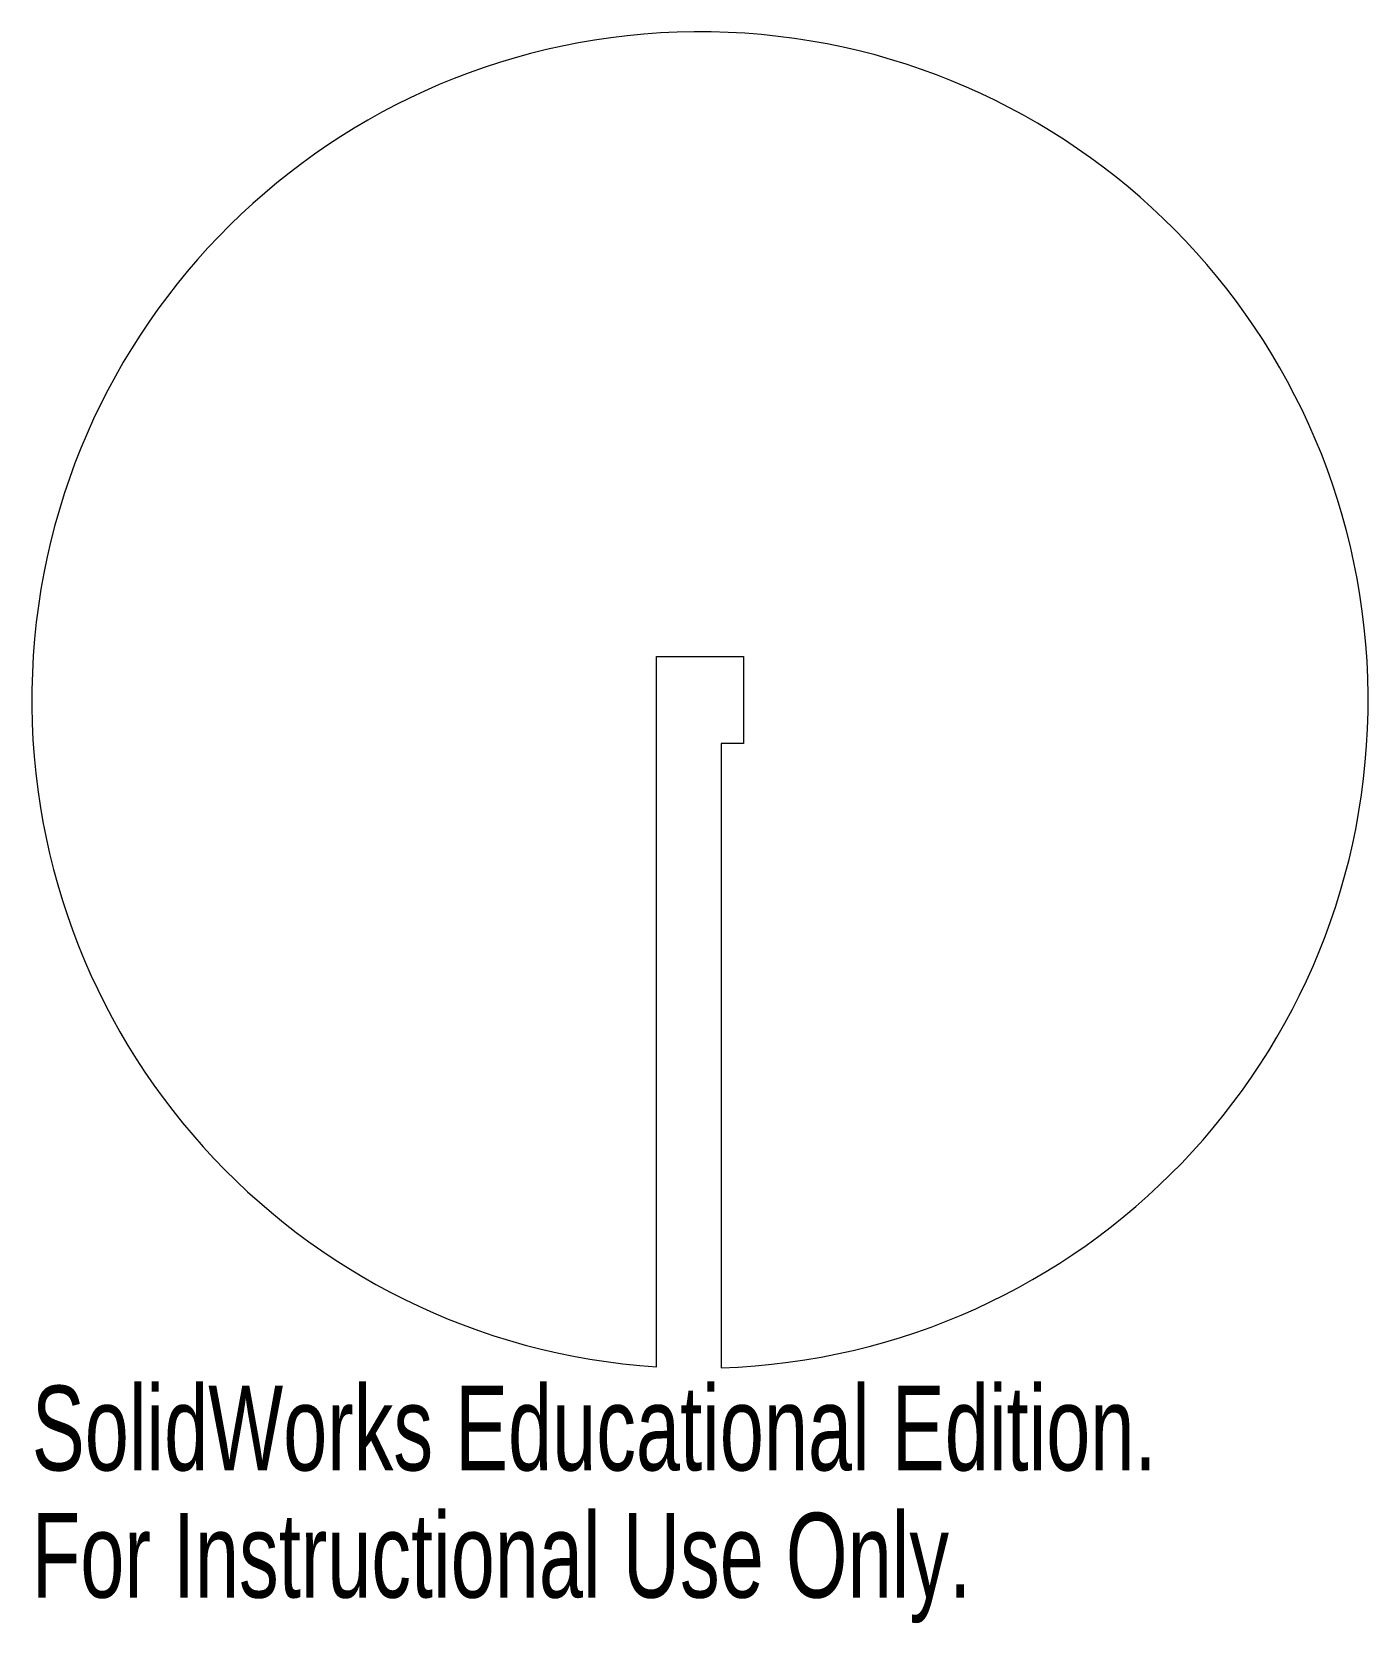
# Model space of a CAD drawing. Header units: millimetres. Extents: x -33.2 to 43, y -48.2 to 42.5.
import ezdxf

# ---------------------------------------------------------------- set-up
doc = ezdxf.new("R2010")
doc.units = ezdxf.units.MM
doc.styles.add('SLDTEXTSTYLE0', font='TXT', dxfattribs={"width": 0.7})

msp = doc.modelspace()

# ---------------------------------------------------------------- linework, layer by layer
at = {"color": 7, "linetype": 'Continuous', "lineweight": 15}
for p, q in [((2.408, -33.596), (2.408, 6.899)), ((2.408, 6.899), (7.358, 6.899)), ((7.358, 6.899), (7.358, 1.949)), ((6.098, 1.949), (6.098, -33.657)), ((7.358, 1.949), (6.098, 1.949))]:
    msp.add_line(p, q, dxfattribs=at)
msp.add_arc((4.883, 4.424), 38.1, 271.82701, 266.27541, dxfattribs=at)

# ---------------------------------------------------------------- texts
at = {"color": 7, "linetype": 'Continuous', "char_height": 4.83362, "attachment_point": 1, "style": 'SLDTEXTSTYLE0'}
for s, insert in [('SolidWorks Educational Edition.', (-33.217, -34.677)), ('For Instructional Use Only.', (-33.217, -41.927))]:
    msp.add_mtext(s, dxfattribs=dict(at, insert=insert))

doc.saveas('drawing.dxf')
